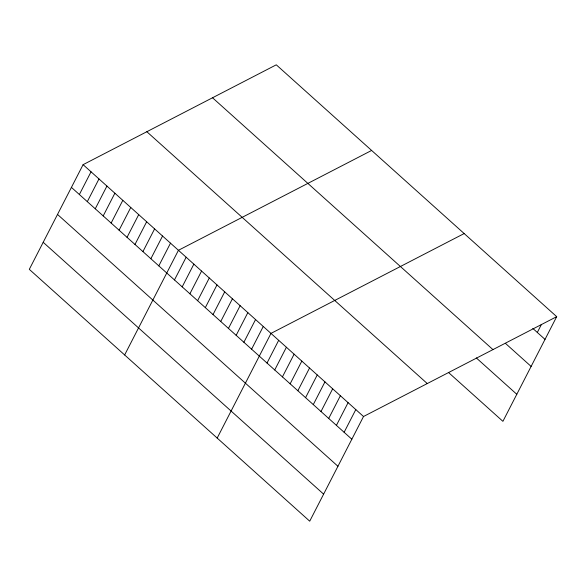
<?xml version="1.0" encoding="UTF-8"?>
<svg xmlns="http://www.w3.org/2000/svg" width="586" height="586" viewBox="0 0 586 586"><rect width="100%" height="100%" fill="white"/><g stroke="black" fill="none" stroke-linecap="round" stroke-linejoin="round"><path stroke-width="0.88" d="M83.095 164.666L29.3 269.34L309.723 521.181L363.518 416.507L556.7 316.66L276.277 64.819L83.095 164.666L363.518 416.507M79.366 194.523L91.042 171.801M87.307 201.657L98.983 178.935M95.254 208.792L106.93 186.07M103.202 215.926L114.878 193.204M111.142 223.061L122.818 200.339M119.09 230.195L130.766 207.473M127.037 237.33L138.714 214.615M134.978 244.465L146.661 221.75M142.925 251.606L154.601 228.884M150.873 258.741L162.549 236.019M158.813 265.876L170.497 243.153M124.642 354.962L178.437 250.288L371.619 150.448M174.474 279.932L186.15 257.217M182.187 286.862L193.863 264.14M189.901 293.784L201.577 271.069M197.607 300.713L209.283 277.991M205.32 307.635L216.996 284.921M213.033 314.565L224.709 291.843M220.746 321.487L232.422 298.772M228.452 328.416L240.135 305.694M236.165 335.339L247.841 312.616M243.879 342.268L255.555 319.546M251.592 349.19L263.268 326.468M217.186 438.072L270.981 333.397L464.163 233.558M267.011 363.042L278.687 340.32M274.724 369.971L286.4 347.249M282.437 376.893L294.113 354.171M290.151 383.823L301.827 361.101M297.856 390.745L309.54 368.023M305.57 397.674L317.246 374.952M313.283 404.596L324.959 381.874M320.996 411.519L332.672 388.804M328.709 418.448L340.385 395.726M336.415 425.37L348.091 402.655M344.129 432.3L355.805 409.577M537.311 332.46L541.479 324.344M556.7 316.66L502.905 421.334L448.92 372.857M532.813 328.416L545.024 339.382M505.418 343.345L531.121 366.426M212.528 97.767L492.951 349.608M476.315 357.929L516.801 394.29M146.844 131.718L427.267 383.559M71.419 187.381L351.842 439.222M57.516 214.432L337.939 466.273M43.196 242.296L323.619 494.137"/></g></svg>
